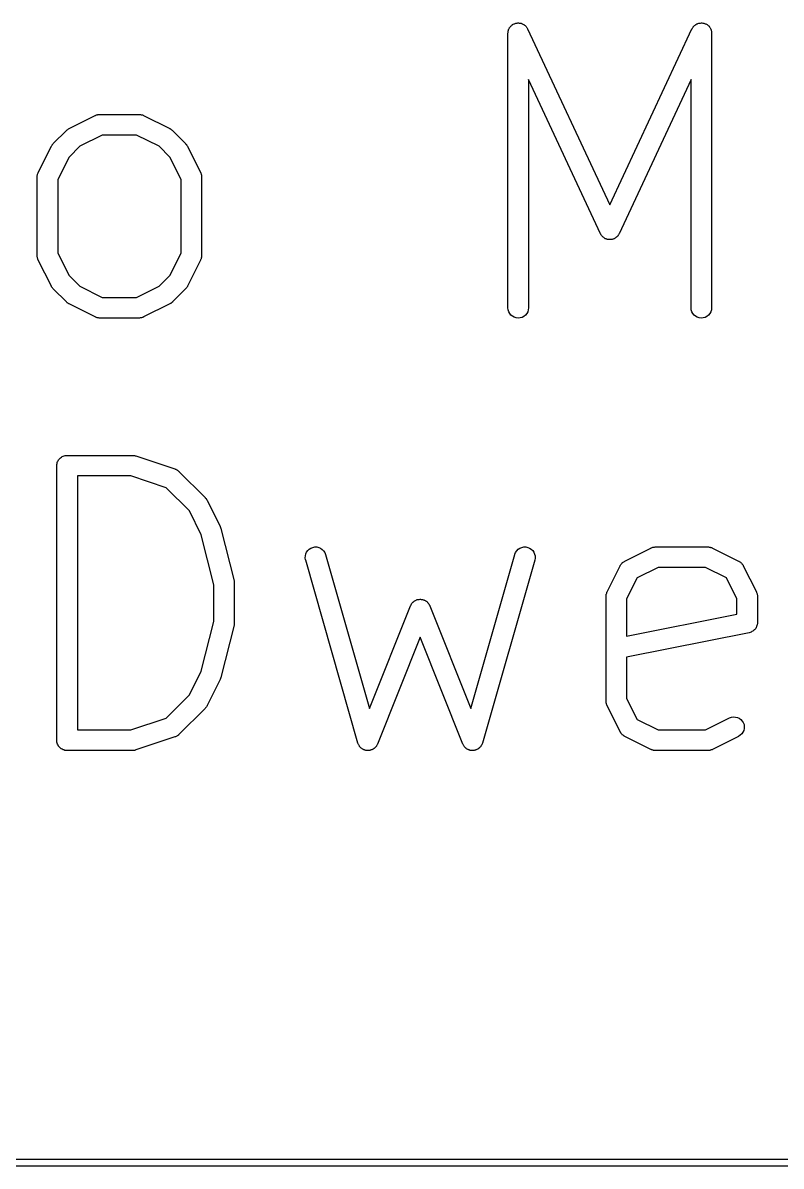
# Model space of a CAD drawing. Extents: x 74 to 207, y -150 to -40.
# Drawn here: x 96.58 to 102.1, y -150.04 to -141.72 of the extents above; entities that cross this region are included whole.
import ezdxf

# ---------------------------------------------------------------- set-up
doc = ezdxf.new("R2010")
doc.units = 0
doc.layers.add('BLACK', color=7, linetype='CONTINUOUS')

msp = doc.modelspace()

# ---------------------------------------------------------------- linework, layer by layer
at = {"layer": 'BLACK', "linetype": 'CONTINUOUS'}
for p, q in [((100.15, -141.727), (100.155, -141.724)), ((100.155, -141.724), (100.156, -141.724)), ((100.156, -141.724), (100.158, -141.723)), ((100.158, -141.723), (100.163, -141.721)), ((100.163, -141.721), (100.169, -141.719)), ((100.169, -141.719), (100.17, -141.719)), ((100.17, -141.719), (100.172, -141.719)), ((100.172, -141.719), (100.178, -141.718)), ((100.178, -141.718), (100.183, -141.717)), ((100.183, -141.717), (100.185, -141.717)), ((100.185, -141.717), (100.187, -141.717)), ((100.187, -141.717), (100.192, -141.718)), ((100.192, -141.718), (100.198, -141.718)), ((100.198, -141.718), (100.199, -141.719)), ((100.199, -141.719), (100.201, -141.719)), ((100.201, -141.719), (100.206, -141.72)), ((100.206, -141.72), (100.212, -141.722)), ((100.212, -141.722), (100.213, -141.723)), ((100.213, -141.723), (100.215, -141.723)), ((100.215, -141.723), (100.22, -141.726)), ((101.481, -141.728), (101.486, -141.725)), ((101.486, -141.725), (101.491, -141.723)), ((101.491, -141.723), (101.493, -141.722)), ((101.493, -141.722), (101.494, -141.722)), ((101.494, -141.722), (101.5, -141.72)), ((101.5, -141.72), (101.505, -141.719)), ((101.505, -141.719), (101.507, -141.718)), ((101.507, -141.718), (101.509, -141.718)), ((101.509, -141.718), (101.514, -141.718)), ((101.514, -141.718), (101.52, -141.717)), ((101.52, -141.717), (101.522, -141.717)), ((101.522, -141.717), (101.523, -141.717)), ((101.523, -141.717), (101.529, -141.718)), ((101.529, -141.718), (101.534, -141.719)), ((101.534, -141.719), (101.536, -141.719)), ((101.536, -141.719), (101.538, -141.72)), ((101.538, -141.72), (101.543, -141.721)), ((101.543, -141.721), (101.548, -141.723)), ((101.548, -141.723), (101.55, -141.724)), ((101.55, -141.724), (101.552, -141.725)), ((101.552, -141.725), (101.556, -141.727)), ((100.111, -141.791), (100.112, -141.786)), ((100.111, -141.792), (100.111, -141.791)), ((100.111, -143.792), (100.111, -141.792)), ((100.112, -141.778), (100.113, -141.777)), ((100.112, -141.78), (100.112, -141.778)), ((100.112, -141.786), (100.112, -141.78)), ((100.113, -141.777), (100.114, -141.771)), ((100.114, -141.771), (100.116, -141.766)), ((100.116, -141.766), (100.117, -141.764)), ((100.117, -141.763), (100.12, -141.758)), ((100.117, -141.764), (100.117, -141.763)), ((100.12, -141.758), (100.122, -141.753)), ((100.122, -141.753), (100.123, -141.751)), ((100.123, -141.751), (100.124, -141.75)), ((100.124, -141.75), (100.128, -141.746)), ((100.128, -141.746), (100.131, -141.741)), ((100.131, -141.741), (100.132, -141.74)), ((100.132, -141.74), (100.134, -141.739)), ((100.134, -141.739), (100.138, -141.735)), ((100.138, -141.735), (100.142, -141.731)), ((100.142, -141.731), (100.144, -141.731)), ((100.144, -141.731), (100.145, -141.73)), ((100.145, -141.73), (100.15, -141.727)), ((100.22, -141.726), (100.225, -141.728)), ((100.225, -141.728), (100.226, -141.729)), ((100.226, -141.729), (100.228, -141.73)), ((100.228, -141.73), (100.232, -141.734)), ((100.232, -141.734), (100.237, -141.737)), ((100.237, -141.737), (100.238, -141.738)), ((100.238, -141.738), (100.239, -141.739)), ((100.239, -141.739), (100.243, -141.744)), ((100.243, -141.744), (100.247, -141.748)), ((100.247, -141.748), (100.247, -141.749)), ((100.247, -141.749), (100.248, -141.751)), ((100.248, -141.751), (100.251, -141.756)), ((100.251, -141.756), (100.254, -141.761)), ((100.254, -141.761), (100.853, -143.043)), ((100.853, -143.043), (101.451, -141.761)), ((101.451, -141.761), (101.452, -141.76)), ((101.452, -141.76), (101.455, -141.755)), ((101.455, -141.755), (101.457, -141.75)), ((101.457, -141.75), (101.459, -141.749)), ((101.459, -141.747), (101.463, -141.743)), ((101.459, -141.749), (101.459, -141.747)), ((101.463, -141.743), (101.467, -141.739)), ((101.467, -141.739), (101.468, -141.738)), ((101.468, -141.738), (101.469, -141.736)), ((101.469, -141.736), (101.474, -141.733)), ((101.474, -141.733), (101.478, -141.73)), ((101.478, -141.73), (101.48, -141.729)), ((101.48, -141.729), (101.481, -141.728)), ((101.556, -141.727), (101.561, -141.73)), ((101.561, -141.73), (101.563, -141.731)), ((101.563, -141.731), (101.564, -141.732)), ((101.564, -141.732), (101.568, -141.736)), ((101.568, -141.736), (101.573, -141.739)), ((101.573, -141.739), (101.574, -141.741)), ((101.574, -141.741), (101.575, -141.742)), ((101.575, -141.742), (101.578, -141.746)), ((101.578, -141.746), (101.582, -141.751)), ((101.582, -141.751), (101.583, -141.752)), ((101.583, -141.752), (101.584, -141.754)), ((101.584, -141.754), (101.586, -141.759)), ((101.586, -141.759), (101.589, -141.764)), ((101.589, -141.764), (101.589, -141.765)), ((101.589, -141.765), (101.59, -141.767)), ((101.59, -141.767), (101.591, -141.772)), ((101.591, -141.772), (101.593, -141.778)), ((101.593, -141.778), (101.593, -141.779)), ((101.593, -141.779), (101.594, -141.781)), ((101.594, -141.781), (101.594, -141.787)), ((101.594, -141.787), (101.594, -141.792)), ((101.594, -141.792), (101.594, -143.792)), ((100.785, -143.253), (100.261, -142.13)), ((100.261, -142.13), (100.261, -143.792)), ((101.444, -142.13), (100.921, -143.253)), ((101.444, -143.792), (101.444, -142.13)), ((97.1049, -142.392), (97.1058, -142.391)), ((97.1058, -142.391), (97.1079, -142.391)), ((97.1079, -142.391), (97.1098, -142.39)), ((97.1098, -142.39), (97.1147, -142.388)), ((97.1147, -142.388), (97.1195, -142.386)), ((97.1195, -142.386), (97.1217, -142.386)), ((97.1217, -142.386), (97.1238, -142.385)), ((97.1238, -142.385), (97.1289, -142.385)), ((97.1289, -142.385), (97.134, -142.384)), ((97.134, -142.384), (97.1362, -142.384)), ((97.1362, -142.384), (97.1384, -142.384)), ((97.1384, -142.384), (97.4241, -142.384)), ((97.4241, -142.384), (97.4252, -142.384)), ((97.4252, -142.384), (97.4273, -142.384)), ((97.4273, -142.384), (97.4296, -142.384)), ((97.4296, -142.384), (97.4346, -142.385)), ((97.4346, -142.385), (97.4397, -142.386)), ((97.4397, -142.386), (97.4418, -142.386)), ((97.4418, -142.386), (97.444, -142.387)), ((97.444, -142.387), (97.4488, -142.388)), ((97.4488, -142.388), (97.4537, -142.39)), ((97.4537, -142.39), (97.4556, -142.391)), ((97.4556, -142.391), (97.4576, -142.392)), ((96.9144, -142.487), (97.1049, -142.392)), ((97.4576, -142.392), (97.6481, -142.487)), ((96.7996, -142.596), (96.8949, -142.501)), ((96.8949, -142.501), (96.8956, -142.5)), ((96.8956, -142.5), (96.8989, -142.498)), ((96.8989, -142.498), (96.902, -142.495)), ((96.902, -142.495), (96.9046, -142.493)), ((96.9046, -142.493), (96.9071, -142.491)), ((96.9071, -142.491), (96.9108, -142.489)), ((96.9108, -142.489), (96.9144, -142.487)), ((97.1561, -142.534), (96.9923, -142.616)), ((97.4064, -142.534), (97.1561, -142.534)), ((97.5702, -142.616), (97.4064, -142.534)), ((97.6481, -142.487), (97.6491, -142.488)), ((97.6491, -142.488), (97.6526, -142.49)), ((97.6526, -142.49), (97.6563, -142.492)), ((97.6563, -142.492), (97.6587, -142.494)), ((97.6587, -142.494), (97.6613, -142.496)), ((97.6613, -142.496), (97.6644, -142.498)), ((97.6644, -142.498), (97.6676, -142.501)), ((97.6676, -142.501), (97.7629, -142.596)), ((96.6904, -142.806), (96.7856, -142.616)), ((96.7856, -142.616), (96.7861, -142.615)), ((96.7861, -142.615), (96.7884, -142.611)), ((96.7884, -142.611), (96.7904, -142.608)), ((96.7904, -142.608), (96.7923, -142.605)), ((96.7923, -142.605), (96.794, -142.603)), ((96.794, -142.603), (96.797, -142.6)), ((96.797, -142.6), (96.7996, -142.596)), ((96.9923, -142.616), (96.9143, -142.694)), ((97.6482, -142.694), (97.5702, -142.616)), ((97.7629, -142.596), (97.7636, -142.597)), ((97.7636, -142.597), (97.7662, -142.6)), ((97.7662, -142.6), (97.7691, -142.603)), ((97.7691, -142.603), (97.7708, -142.606)), ((97.7708, -142.606), (97.7727, -142.609)), ((97.7727, -142.609), (97.7747, -142.612)), ((97.7747, -142.612), (97.7769, -142.616)), ((97.7769, -142.616), (97.8721, -142.806)), ((96.9143, -142.694), (96.8324, -142.858)), ((97.7301, -142.858), (97.6482, -142.694)), ((96.6885, -142.81), (96.6896, -142.808)), ((96.6896, -142.808), (96.6904, -142.806)), ((97.8721, -142.806), (97.8726, -142.807)), ((97.8726, -142.807), (97.8734, -142.809)), ((96.6824, -142.839), (96.6827, -142.837)), ((96.6824, -142.84), (96.6824, -142.839)), ((96.6824, -143.411), (96.6824, -142.84)), ((96.6826, -142.834), (96.6835, -142.829)), ((96.6827, -142.837), (96.6826, -142.834)), ((96.6835, -142.829), (96.6841, -142.824)), ((96.6841, -142.824), (96.6847, -142.822)), ((96.6847, -142.822), (96.6851, -142.82)), ((96.6851, -142.82), (96.687, -142.815)), ((96.687, -142.815), (96.6885, -142.81)), ((96.8324, -142.858), (96.8324, -143.394)), ((97.7301, -143.394), (97.7301, -142.858)), ((97.8734, -142.809), (97.8744, -142.811)), ((97.8744, -142.811), (97.8759, -142.816)), ((97.8759, -142.816), (97.8776, -142.821)), ((97.8776, -142.821), (97.878, -142.823)), ((97.878, -142.823), (97.8786, -142.825)), ((97.8786, -142.825), (97.8791, -142.83)), ((97.8791, -142.83), (97.8799, -142.835)), ((97.8799, -142.835), (97.8798, -142.838)), ((97.8798, -142.838), (97.8801, -142.84)), ((97.8801, -142.84), (97.8801, -143.411)), ((100.787, -143.256), (100.785, -143.253)), ((100.788, -143.259), (100.787, -143.256)), ((100.79, -143.262), (100.788, -143.259)), ((100.792, -143.265), (100.79, -143.262)), ((100.795, -143.268), (100.792, -143.265)), ((100.797, -143.271), (100.795, -143.268)), ((100.8, -143.274), (100.797, -143.271)), ((100.802, -143.276), (100.8, -143.274)), ((100.805, -143.278), (100.802, -143.276)), ((100.808, -143.281), (100.805, -143.278)), ((100.811, -143.283), (100.808, -143.281)), ((100.814, -143.285), (100.811, -143.283)), ((100.817, -143.287), (100.814, -143.285)), ((100.82, -143.289), (100.817, -143.287)), ((100.824, -143.29), (100.82, -143.289)), ((100.827, -143.291), (100.824, -143.29)), ((100.831, -143.292), (100.827, -143.291)), ((100.834, -143.294), (100.831, -143.292)), ((100.838, -143.294), (100.834, -143.294)), ((100.841, -143.295), (100.838, -143.294)), ((100.845, -143.295), (100.841, -143.295)), ((100.849, -143.296), (100.845, -143.295)), ((100.852, -143.296), (100.849, -143.296)), ((100.856, -143.296), (100.852, -143.296)), ((100.859, -143.295), (100.856, -143.296)), ((100.863, -143.295), (100.859, -143.295)), ((100.867, -143.294), (100.863, -143.295)), ((100.87, -143.294), (100.867, -143.294)), ((100.874, -143.293), (100.87, -143.294)), ((100.878, -143.292), (100.874, -143.293)), ((100.881, -143.29), (100.878, -143.292)), ((100.884, -143.289), (100.881, -143.29)), ((100.887, -143.287), (100.884, -143.289)), ((100.891, -143.285), (100.887, -143.287)), ((100.894, -143.283), (100.891, -143.285)), ((100.897, -143.282), (100.894, -143.283)), ((100.899, -143.279), (100.897, -143.282)), ((100.903, -143.277), (100.899, -143.279)), ((100.905, -143.274), (100.903, -143.277)), ((100.908, -143.272), (100.905, -143.274)), ((100.91, -143.269), (100.908, -143.272)), ((100.913, -143.266), (100.91, -143.269)), ((100.914, -143.263), (100.913, -143.266)), ((100.916, -143.26), (100.914, -143.263)), ((100.918, -143.257), (100.916, -143.26)), ((100.92, -143.253), (100.918, -143.257)), ((100.921, -143.253), (100.92, -143.253)), ((96.6827, -143.414), (96.6824, -143.411)), ((96.6826, -143.416), (96.6827, -143.414)), ((96.6834, -143.421), (96.6826, -143.416)), ((96.6839, -143.426), (96.6834, -143.421)), ((96.6845, -143.428), (96.6839, -143.426)), ((96.6849, -143.43), (96.6845, -143.428)), ((96.6866, -143.435), (96.6849, -143.43)), ((96.6881, -143.44), (96.6866, -143.435)), ((96.6891, -143.442), (96.6881, -143.44)), ((96.6899, -143.444), (96.6891, -143.442)), ((96.6904, -143.445), (96.6899, -143.444)), ((96.7856, -143.635), (96.6904, -143.445)), ((96.8324, -143.394), (96.9143, -143.557)), ((97.6482, -143.557), (97.7301, -143.394)), ((97.8721, -143.445), (97.7769, -143.635)), ((97.8729, -143.443), (97.8721, -143.445)), ((97.874, -143.441), (97.8729, -143.443)), ((97.8755, -143.436), (97.874, -143.441)), ((97.8774, -143.431), (97.8755, -143.436)), ((97.8778, -143.429), (97.8774, -143.431)), ((97.8784, -143.427), (97.8778, -143.429)), ((97.879, -143.422), (97.8784, -143.427)), ((97.8799, -143.417), (97.879, -143.422)), ((97.8801, -143.412), (97.8798, -143.415)), ((97.8798, -143.415), (97.8799, -143.417)), ((97.8801, -143.411), (97.8801, -143.412)), ((96.9143, -143.557), (96.9923, -143.635)), ((97.5702, -143.635), (97.6482, -143.557)), ((96.7878, -143.639), (96.7856, -143.635)), ((96.7898, -143.643), (96.7878, -143.639)), ((96.9923, -143.635), (97.1561, -143.717)), ((97.4064, -143.717), (97.5702, -143.635)), ((97.7741, -143.64), (97.7721, -143.644)), ((97.7764, -143.636), (97.7741, -143.64)), ((97.7769, -143.635), (97.7764, -143.636)), ((96.7917, -143.645), (96.7898, -143.643)), ((96.7934, -143.648), (96.7917, -143.645)), ((96.7963, -143.651), (96.7934, -143.648)), ((96.7989, -143.654), (96.7963, -143.651)), ((96.7996, -143.655), (96.7989, -143.654)), ((96.8949, -143.75), (96.7996, -143.655)), ((97.1561, -143.717), (97.4064, -143.717)), ((97.7629, -143.655), (97.6676, -143.75)), ((97.7655, -143.652), (97.7629, -143.655)), ((97.7685, -143.649), (97.7655, -143.652)), ((97.7702, -143.646), (97.7685, -143.649)), ((97.7721, -143.644), (97.7702, -143.646)), ((96.8981, -143.753), (96.8949, -143.75)), ((96.9012, -143.756), (96.8981, -143.753)), ((96.9038, -143.757), (96.9012, -143.756)), ((96.9062, -143.759), (96.9038, -143.757)), ((96.9099, -143.761), (96.9062, -143.759)), ((96.9134, -143.764), (96.9099, -143.761)), ((96.9144, -143.764), (96.9134, -143.764)), ((97.1049, -143.859), (96.9144, -143.764)), ((97.6481, -143.764), (97.4576, -143.859)), ((97.6517, -143.762), (97.6481, -143.764)), ((97.6554, -143.76), (97.6517, -143.762)), ((97.6579, -143.758), (97.6554, -143.76)), ((97.6605, -143.756), (97.6579, -143.758)), ((97.6636, -143.753), (97.6605, -143.756)), ((97.6669, -143.751), (97.6636, -143.753)), ((97.6676, -143.75), (97.6669, -143.751)), ((100.112, -143.807), (100.111, -143.792)), ((100.117, -143.821), (100.112, -143.807)), ((100.261, -143.793), (100.259, -143.808)), ((100.261, -143.792), (100.261, -143.793)), ((101.446, -143.807), (101.444, -143.792)), ((101.45, -143.821), (101.446, -143.807)), ((101.594, -143.793), (101.593, -143.808)), ((101.594, -143.792), (101.594, -143.793)), ((97.1069, -143.86), (97.1049, -143.859)), ((97.1088, -143.861), (97.1069, -143.86)), ((97.1137, -143.863), (97.1088, -143.861)), ((97.1185, -143.865), (97.1137, -143.863)), ((97.1207, -143.865), (97.1185, -143.865)), ((97.1228, -143.866), (97.1207, -143.865)), ((97.1279, -143.866), (97.1228, -143.866)), ((97.1329, -143.867), (97.1279, -143.866)), ((97.1351, -143.867), (97.1329, -143.867)), ((97.1373, -143.867), (97.1351, -143.867)), ((97.1384, -143.867), (97.1373, -143.867)), ((97.4241, -143.867), (97.1384, -143.867)), ((97.4263, -143.867), (97.4241, -143.867)), ((97.4285, -143.867), (97.4263, -143.867)), ((97.4336, -143.866), (97.4285, -143.867)), ((97.4387, -143.866), (97.4336, -143.866)), ((97.4408, -143.865), (97.4387, -143.866)), ((97.443, -143.865), (97.4408, -143.865)), ((97.4478, -143.863), (97.443, -143.865)), ((97.4527, -143.862), (97.4478, -143.863)), ((97.4546, -143.861), (97.4527, -143.862)), ((97.4567, -143.86), (97.4546, -143.861)), ((97.4576, -143.859), (97.4567, -143.86)), ((100.124, -143.834), (100.117, -143.821)), ((100.133, -143.845), (100.124, -143.834)), ((100.144, -143.854), (100.133, -143.845)), ((100.157, -143.861), (100.144, -143.854)), ((100.171, -143.866), (100.157, -143.861)), ((100.185, -143.867), (100.171, -143.866)), ((100.2, -143.866), (100.185, -143.867)), ((100.214, -143.862), (100.2, -143.866)), ((100.227, -143.855), (100.214, -143.862)), ((100.238, -143.846), (100.227, -143.855)), ((100.248, -143.835), (100.238, -143.846)), ((100.255, -143.822), (100.248, -143.835)), ((100.259, -143.808), (100.255, -143.822)), ((101.457, -143.834), (101.45, -143.821)), ((101.466, -143.845), (101.457, -143.834)), ((101.477, -143.854), (101.466, -143.845)), ((101.49, -143.861), (101.477, -143.854)), ((101.504, -143.866), (101.49, -143.861)), ((101.519, -143.867), (101.504, -143.866)), ((101.533, -143.866), (101.519, -143.867)), ((101.547, -143.862), (101.533, -143.866)), ((101.56, -143.855), (101.547, -143.862)), ((101.572, -143.846), (101.56, -143.855)), ((101.581, -143.835), (101.572, -143.846)), ((101.588, -143.822), (101.581, -143.835)), ((101.593, -143.808), (101.588, -143.822)), ((96.843, -144.894), (96.8474, -144.889)), ((96.8474, -144.889), (96.8477, -144.889)), ((96.8477, -144.889), (96.8478, -144.889)), ((96.8478, -144.889), (96.8533, -144.884)), ((96.8533, -144.884), (96.8588, -144.88)), ((96.8588, -144.88), (96.859, -144.88)), ((96.859, -144.88), (96.8592, -144.88)), ((96.8592, -144.88), (96.8655, -144.876)), ((96.8655, -144.876), (96.8717, -144.873)), ((96.8717, -144.873), (96.872, -144.873)), ((96.872, -144.873), (96.8722, -144.873)), ((96.8722, -144.873), (96.879, -144.871)), ((96.879, -144.871), (96.8857, -144.869)), ((96.8857, -144.869), (96.886, -144.869)), ((96.886, -144.869), (96.8862, -144.869)), ((96.8862, -144.869), (96.8933, -144.868)), ((96.8933, -144.868), (96.9003, -144.867)), ((96.9003, -144.867), (97.3765, -144.867)), ((97.3765, -144.867), (97.3775, -144.867)), ((97.3775, -144.867), (97.3817, -144.868)), ((97.3817, -144.868), (97.3859, -144.868)), ((97.3859, -144.868), (97.389, -144.869)), ((97.389, -144.869), (97.3921, -144.869)), ((97.3921, -144.869), (97.3961, -144.87)), ((97.3961, -144.87), (97.4002, -144.871)), ((97.4002, -144.871), (97.6859, -144.966)), ((96.8253, -144.941), (96.8261, -144.934)), ((96.8253, -144.942), (96.8253, -144.941)), ((96.8253, -146.942), (96.8253, -144.942)), ((96.8253, -144.942), (96.8253, -144.942)), ((96.8253, -144.942), (96.8253, -144.942)), ((96.8253, -144.942), (96.8253, -144.942)), ((96.8261, -144.934), (96.8268, -144.927)), ((96.8268, -144.927), (96.8269, -144.927)), ((96.8269, -144.927), (96.8291, -144.92)), ((96.8269, -144.927), (96.8269, -144.927)), ((96.8291, -144.92), (96.8312, -144.913)), ((96.8312, -144.913), (96.8313, -144.913)), ((96.8313, -144.913), (96.8314, -144.913)), ((96.8314, -144.913), (96.8348, -144.907)), ((96.8348, -144.907), (96.8381, -144.9)), ((96.8381, -144.9), (96.8383, -144.9)), ((96.8383, -144.9), (96.8384, -144.9)), ((96.8384, -144.9), (96.843, -144.894)), ((97.6859, -144.966), (97.6869, -144.967)), ((97.6869, -144.967), (97.6889, -144.968)), ((97.6889, -144.968), (97.691, -144.968)), ((97.691, -144.968), (97.6955, -144.971)), ((97.6955, -144.971), (97.7002, -144.973)), ((97.7002, -144.973), (97.702, -144.974)), ((96.9753, -145.017), (96.9753, -146.867)), ((97.3643, -145.017), (96.9753, -145.017)), ((97.6217, -145.103), (97.3643, -145.017)), ((97.702, -144.974), (97.7039, -144.975)), ((97.7039, -144.975), (97.7079, -144.978)), ((97.7079, -144.978), (97.712, -144.981)), ((97.712, -144.981), (97.7135, -144.983)), ((97.7135, -144.983), (97.7152, -144.984)), ((97.7152, -144.984), (97.9057, -145.175)), ((97.791, -145.272), (97.6217, -145.103)), ((97.9057, -145.175), (97.9064, -145.176)), ((97.9064, -145.176), (97.9091, -145.179)), ((97.9091, -145.179), (97.912, -145.182)), ((97.912, -145.182), (97.9136, -145.185)), ((97.9136, -145.185), (97.9156, -145.187)), ((97.9156, -145.187), (97.9175, -145.191)), ((97.9175, -145.191), (97.9198, -145.194)), ((97.9198, -145.194), (98.015, -145.385)), ((97.8772, -145.445), (97.791, -145.272)), ((98.015, -145.385), (98.0155, -145.386)), ((98.0155, -145.386), (98.0156, -145.386)), ((98.0156, -145.386), (98.0158, -145.386)), ((98.0158, -145.386), (98.0181, -145.393)), ((97.9682, -145.809), (97.8772, -145.445)), ((98.0181, -145.393), (98.0205, -145.4)), ((98.0205, -145.4), (98.0206, -145.4)), ((98.0206, -145.4), (98.0207, -145.4)), ((98.0207, -145.4), (98.1159, -145.781)), ((98.6531, -145.56), (98.6637, -145.55)), ((98.6637, -145.55), (98.6761, -145.542)), ((98.6761, -145.542), (98.6897, -145.537)), ((98.6897, -145.537), (98.7041, -145.534)), ((98.7041, -145.534), (98.7188, -145.534)), ((98.7188, -145.534), (98.7331, -145.538)), ((98.7331, -145.538), (98.7465, -145.543)), ((98.7465, -145.543), (98.7585, -145.552)), ((98.7585, -145.552), (98.7686, -145.562)), ((100.175, -145.562), (100.186, -145.551)), ((100.186, -145.551), (100.198, -145.543)), ((100.198, -145.543), (100.211, -145.537)), ((100.211, -145.537), (100.226, -145.534)), ((100.226, -145.534), (100.24, -145.534)), ((100.24, -145.534), (100.255, -145.537)), ((100.255, -145.537), (100.268, -145.542)), ((100.268, -145.542), (100.281, -145.55)), ((100.281, -145.55), (100.291, -145.561)), ((100.962, -145.637), (101.152, -145.542)), ((101.152, -145.542), (101.153, -145.541)), ((101.153, -145.541), (101.155, -145.541)), ((101.155, -145.541), (101.157, -145.54)), ((101.157, -145.54), (101.162, -145.538)), ((101.162, -145.538), (101.167, -145.536)), ((101.167, -145.536), (101.169, -145.536)), ((101.169, -145.536), (101.171, -145.535)), ((101.171, -145.535), (101.177, -145.535)), ((101.177, -145.535), (101.182, -145.534)), ((101.182, -145.534), (101.184, -145.534)), ((101.184, -145.534), (101.186, -145.534)), ((101.186, -145.534), (101.567, -145.534)), ((101.567, -145.534), (101.568, -145.534)), ((101.568, -145.534), (101.57, -145.534)), ((101.57, -145.534), (101.572, -145.534)), ((101.572, -145.534), (101.577, -145.535)), ((101.577, -145.535), (101.583, -145.536)), ((101.583, -145.536), (101.585, -145.536)), ((101.585, -145.536), (101.587, -145.537)), ((101.587, -145.537), (101.592, -145.538)), ((101.592, -145.538), (101.597, -145.54)), ((101.597, -145.54), (101.598, -145.541)), ((101.598, -145.541), (101.601, -145.542)), ((101.601, -145.542), (101.791, -145.637)), ((98.635, -145.614), (98.6354, -145.599)), ((98.6374, -145.629), (98.635, -145.614)), ((98.6354, -145.599), (98.6387, -145.585)), ((98.6377, -145.63), (98.6374, -145.629)), ((99.0187, -146.963), (98.6377, -145.63)), ((98.6387, -145.585), (98.6446, -145.572)), ((98.6446, -145.572), (98.6531, -145.56)), ((98.7686, -145.562), (98.7766, -145.575)), ((98.7766, -145.575), (98.7819, -145.588)), ((98.7819, -145.588), (99.1026, -146.711)), ((99.8408, -146.711), (100.162, -145.588)), ((100.306, -145.63), (99.9248, -146.963)), ((100.162, -145.587), (100.167, -145.574)), ((100.162, -145.588), (100.162, -145.587)), ((100.167, -145.574), (100.175, -145.562)), ((100.291, -145.561), (100.299, -145.573)), ((100.299, -145.573), (100.305, -145.586)), ((100.305, -145.586), (100.308, -145.6)), ((100.308, -145.615), (100.306, -145.63)), ((100.308, -145.6), (100.308, -145.615)), ((100.954, -145.642), (100.959, -145.639)), ((100.959, -145.639), (100.961, -145.638)), ((100.961, -145.638), (100.962, -145.637)), ((101.791, -145.637), (101.792, -145.638)), ((101.792, -145.638), (101.793, -145.638)), ((101.793, -145.638), (101.795, -145.639)), ((101.795, -145.639), (101.799, -145.642)), ((100.833, -145.861), (100.928, -145.671)), ((100.928, -145.671), (100.929, -145.67)), ((100.929, -145.67), (100.93, -145.668)), ((100.93, -145.667), (100.934, -145.662)), ((100.93, -145.668), (100.93, -145.667)), ((100.934, -145.662), (100.937, -145.657)), ((100.937, -145.657), (100.938, -145.656)), ((100.938, -145.656), (100.939, -145.655)), ((100.939, -145.655), (100.943, -145.651)), ((100.943, -145.651), (100.947, -145.647)), ((100.947, -145.647), (100.948, -145.646)), ((100.948, -145.646), (100.95, -145.645)), ((100.95, -145.645), (100.954, -145.642)), ((101.204, -145.684), (101.051, -145.76)), ((101.549, -145.684), (101.204, -145.684)), ((101.702, -145.76), (101.549, -145.684)), ((101.799, -145.642), (101.804, -145.646)), ((101.804, -145.646), (101.805, -145.647)), ((101.805, -145.647), (101.807, -145.648)), ((101.807, -145.648), (101.811, -145.652)), ((101.811, -145.652), (101.815, -145.656)), ((101.815, -145.656), (101.816, -145.657)), ((101.816, -145.657), (101.817, -145.658)), ((101.817, -145.658), (101.82, -145.663)), ((101.82, -145.663), (101.823, -145.668)), ((101.823, -145.668), (101.824, -145.669)), ((101.824, -145.669), (101.825, -145.671)), ((101.825, -145.671), (101.92, -145.861)), ((98.1159, -145.781), (98.1162, -145.782)), ((98.1162, -145.782), (98.1163, -145.784)), ((98.1163, -145.784), (98.1167, -145.785)), ((98.1167, -145.785), (98.1173, -145.791)), ((98.1173, -145.791), (98.1181, -145.797)), ((98.1181, -145.797), (98.118, -145.798)), ((98.118, -145.798), (98.1182, -145.799)), ((98.1182, -145.799), (98.1182, -146.085)), ((101.051, -145.76), (100.975, -145.912)), ((101.778, -145.912), (101.702, -145.76)), ((97.9682, -146.076), (97.9682, -145.809)), ((100.825, -145.889), (100.826, -145.884)), ((100.826, -145.891), (100.825, -145.889)), ((100.826, -145.884), (100.827, -145.879)), ((100.827, -145.879), (100.828, -145.877)), ((100.828, -145.875), (100.83, -145.87)), ((100.828, -145.877), (100.828, -145.875)), ((100.83, -145.87), (100.831, -145.865)), ((100.831, -145.865), (100.832, -145.863)), ((100.832, -145.863), (100.833, -145.861)), ((101.92, -145.861), (101.92, -145.862)), ((101.92, -145.862), (101.921, -145.864)), ((101.921, -145.864), (101.922, -145.866)), ((101.922, -145.866), (101.923, -145.871)), ((101.923, -145.871), (101.925, -145.876)), ((101.925, -145.876), (101.926, -145.878)), ((101.926, -145.878), (101.926, -145.88)), ((101.926, -145.88), (101.927, -145.885)), ((101.927, -145.885), (101.928, -145.89)), ((99.1026, -146.711), (99.4021, -145.962)), ((99.4021, -145.962), (99.4025, -145.961)), ((99.4025, -145.961), (99.4029, -145.96)), ((99.4029, -145.96), (99.4031, -145.96)), ((99.4031, -145.96), (99.4063, -145.954)), ((99.4063, -145.954), (99.4094, -145.948)), ((99.4094, -145.948), (99.4099, -145.948)), ((99.4099, -145.948), (99.4103, -145.947)), ((99.4103, -145.947), (99.4145, -145.942)), ((99.4145, -145.942), (99.4187, -145.937)), ((99.4187, -145.937), (99.4193, -145.936)), ((99.4193, -145.936), (99.4198, -145.936)), ((99.4198, -145.936), (99.4249, -145.932)), ((99.4249, -145.932), (99.43, -145.928)), ((99.43, -145.928), (99.4307, -145.927)), ((99.4307, -145.927), (99.4313, -145.927)), ((99.4313, -145.927), (99.4371, -145.924)), ((99.4371, -145.924), (99.4429, -145.921)), ((99.4429, -145.921), (99.4437, -145.92)), ((99.4437, -145.92), (99.4444, -145.92)), ((99.4444, -145.92), (99.4507, -145.918)), ((99.4507, -145.918), (99.4569, -145.916)), ((99.4569, -145.916), (99.4577, -145.916)), ((99.4577, -145.916), (99.4584, -145.916)), ((99.4584, -145.916), (99.465, -145.916)), ((99.465, -145.916), (99.4715, -145.915)), ((99.4715, -145.915), (99.4723, -145.915)), ((99.4723, -145.915), (99.473, -145.915)), ((99.473, -145.915), (99.4795, -145.916)), ((99.4795, -145.916), (99.486, -145.916)), ((99.486, -145.916), (99.4868, -145.916)), ((99.4868, -145.916), (99.4876, -145.917)), ((99.4876, -145.917), (99.4938, -145.919)), ((99.4938, -145.919), (99.5001, -145.92)), ((99.5001, -145.92), (99.5008, -145.921)), ((99.5008, -145.921), (99.5015, -145.921)), ((99.5015, -145.921), (99.5073, -145.924)), ((99.5073, -145.924), (99.513, -145.927)), ((99.513, -145.927), (99.5136, -145.928)), ((99.5136, -145.928), (99.5143, -145.928)), ((99.5143, -145.928), (99.5193, -145.932)), ((99.5193, -145.932), (99.5244, -145.936)), ((99.5244, -145.936), (99.5249, -145.937)), ((99.5249, -145.937), (99.5255, -145.938)), ((99.5255, -145.938), (99.5296, -145.943)), ((99.5296, -145.943), (99.5338, -145.948)), ((99.5338, -145.948), (99.5341, -145.948)), ((99.5341, -145.948), (99.5346, -145.949)), ((99.5346, -145.949), (99.5376, -145.955)), ((99.5376, -145.955), (99.5408, -145.961)), ((99.5408, -145.961), (99.541, -145.961)), ((99.541, -145.961), (99.5414, -145.962)), ((99.5414, -145.962), (99.8408, -146.711)), ((100.825, -145.894), (100.826, -145.891)), ((100.825, -145.895), (100.825, -145.894)), ((100.825, -146.657), (100.825, -145.895)), ((100.975, -145.912), (100.975, -146.184)), ((101.778, -146.024), (101.778, -145.912)), ((101.928, -145.89), (101.927, -145.892)), ((101.927, -145.892), (101.928, -145.895)), ((101.928, -145.895), (101.928, -146.085)), ((100.975, -146.184), (101.778, -146.024)), ((97.8772, -146.44), (97.9682, -146.076)), ((98.1159, -146.103), (98.0207, -146.484)), ((98.1161, -146.102), (98.1159, -146.103)), ((98.1165, -146.101), (98.1161, -146.102)), ((98.1172, -146.095), (98.1165, -146.101)), ((98.1181, -146.089), (98.1172, -146.095)), ((98.1181, -146.086), (98.118, -146.087)), ((98.118, -146.087), (98.1181, -146.089)), ((98.1182, -146.085), (98.1181, -146.086)), ((101.906, -146.138), (101.905, -146.138)), ((101.905, -146.138), (101.905, -146.139)), ((101.91, -146.133), (101.906, -146.138)), ((101.915, -146.127), (101.91, -146.133)), ((101.918, -146.121), (101.915, -146.127)), ((101.915, -146.127), (101.915, -146.127)), ((101.915, -146.127), (101.915, -146.127)), ((101.922, -146.115), (101.918, -146.121)), ((101.924, -146.107), (101.922, -146.114)), ((101.922, -146.114), (101.922, -146.114)), ((101.922, -146.114), (101.922, -146.115)), ((101.926, -146.101), (101.924, -146.107)), ((101.927, -146.093), (101.926, -146.1)), ((101.926, -146.1), (101.926, -146.1)), ((101.926, -146.1), (101.926, -146.101)), ((101.928, -146.086), (101.927, -146.093)), ((101.928, -146.085), (101.928, -146.085)), ((101.928, -146.085), (101.928, -146.085)), ((101.928, -146.085), (101.928, -146.086)), ((101.928, -146.086), (101.928, -146.086)), ((99.4717, -146.192), (99.1604, -146.97)), ((99.783, -146.97), (99.4717, -146.192)), ((101.867, -146.159), (100.975, -146.337)), ((101.874, -146.157), (101.867, -146.159)), ((101.881, -146.155), (101.874, -146.157)), ((101.888, -146.151), (101.881, -146.154)), ((101.881, -146.154), (101.881, -146.155)), ((101.881, -146.155), (101.881, -146.155)), ((101.894, -146.148), (101.888, -146.151)), ((101.9, -146.143), (101.894, -146.148)), ((101.894, -146.148), (101.894, -146.148)), ((101.894, -146.148), (101.894, -146.148)), ((101.905, -146.139), (101.9, -146.143)), ((100.975, -146.337), (100.975, -146.639)), ((97.791, -146.612), (97.8772, -146.44)), ((98.015, -146.5), (97.9198, -146.69)), ((98.0151, -146.499), (98.015, -146.5)), ((98.0153, -146.499), (98.0151, -146.499)), ((98.0177, -146.492), (98.0153, -146.499)), ((98.0202, -146.486), (98.0177, -146.492)), ((98.0203, -146.486), (98.0202, -146.486)), ((98.0204, -146.485), (98.0203, -146.486)), ((98.0207, -146.484), (98.0204, -146.485)), ((97.6217, -146.781), (97.791, -146.612)), ((97.9057, -146.71), (97.7152, -146.9)), ((97.9084, -146.706), (97.9057, -146.71)), ((97.9113, -146.703), (97.9084, -146.706)), ((97.913, -146.701), (97.9113, -146.703)), ((97.915, -146.698), (97.913, -146.701)), ((97.917, -146.695), (97.915, -146.698)), ((97.9193, -146.691), (97.917, -146.695)), ((97.9198, -146.69), (97.9193, -146.691)), ((100.826, -146.659), (100.825, -146.657)), ((100.825, -146.661), (100.826, -146.659)), ((100.826, -146.666), (100.825, -146.661)), ((100.827, -146.671), (100.826, -146.666)), ((100.827, -146.673), (100.827, -146.671)), ((100.828, -146.675), (100.827, -146.673)), ((100.829, -146.68), (100.828, -146.675)), ((100.831, -146.685), (100.829, -146.68)), ((100.832, -146.687), (100.831, -146.685)), ((100.833, -146.689), (100.832, -146.687)), ((100.833, -146.69), (100.833, -146.689)), ((100.928, -146.881), (100.833, -146.69)), ((100.975, -146.639), (101.051, -146.791)), ((97.3643, -146.867), (97.6217, -146.781)), ((101.051, -146.791), (101.204, -146.867)), ((101.549, -146.867), (101.724, -146.78)), ((101.724, -146.78), (101.725, -146.779)), ((101.725, -146.779), (101.739, -146.774)), ((101.739, -146.774), (101.753, -146.772)), ((101.753, -146.772), (101.768, -146.773)), ((101.768, -146.773), (101.782, -146.776)), ((101.782, -146.776), (101.795, -146.782)), ((101.795, -146.782), (101.807, -146.791)), ((101.807, -146.791), (101.817, -146.802)), ((101.817, -146.802), (101.825, -146.814)), ((96.9753, -146.867), (97.3643, -146.867)), ((100.929, -146.882), (100.928, -146.881)), ((100.93, -146.883), (100.929, -146.882)), ((100.933, -146.888), (100.93, -146.883)), ((100.936, -146.893), (100.933, -146.888)), ((101.204, -146.867), (101.549, -146.867)), ((101.822, -146.884), (101.814, -146.896)), ((101.829, -146.871), (101.822, -146.884)), ((101.825, -146.814), (101.83, -146.828)), ((101.832, -146.857), (101.829, -146.871)), ((101.83, -146.828), (101.832, -146.842)), ((101.832, -146.842), (101.832, -146.857)), ((96.826, -146.949), (96.8253, -146.942)), ((96.8266, -146.956), (96.826, -146.949)), ((96.8267, -146.957), (96.8266, -146.956)), ((96.8288, -146.964), (96.8267, -146.957)), ((96.8267, -146.957), (96.8267, -146.957)), ((96.8308, -146.97), (96.8288, -146.964)), ((96.8309, -146.971), (96.8308, -146.97)), ((96.831, -146.971), (96.8309, -146.971)), ((96.8343, -146.977), (96.831, -146.971)), ((97.6859, -146.918), (97.4002, -147.013)), ((97.6879, -146.917), (97.6859, -146.918)), ((97.6901, -146.917), (97.6879, -146.917)), ((97.6946, -146.914), (97.6901, -146.917)), ((97.6993, -146.912), (97.6946, -146.914)), ((97.7011, -146.911), (97.6993, -146.912)), ((97.703, -146.91), (97.7011, -146.911)), ((97.7071, -146.907), (97.703, -146.91)), ((97.7112, -146.904), (97.7071, -146.907)), ((97.7128, -146.902), (97.7112, -146.904)), ((97.7145, -146.901), (97.7128, -146.902)), ((97.7152, -146.9), (97.7145, -146.901)), ((99.0204, -146.967), (99.0187, -146.963)), ((99.0217, -146.972), (99.0204, -146.967)), ((99.16, -146.971), (99.1578, -146.975)), ((99.1604, -146.97), (99.16, -146.971)), ((99.7852, -146.974), (99.783, -146.97)), ((99.9227, -146.968), (99.9213, -146.973)), ((99.9245, -146.964), (99.9227, -146.968)), ((99.9248, -146.963), (99.9245, -146.964)), ((100.937, -146.894), (100.936, -146.893)), ((100.938, -146.895), (100.937, -146.894)), ((100.942, -146.899), (100.938, -146.895)), ((100.946, -146.904), (100.942, -146.899)), ((100.948, -146.905), (100.946, -146.904)), ((100.949, -146.906), (100.948, -146.905)), ((100.954, -146.909), (100.949, -146.906)), ((100.958, -146.912), (100.954, -146.909)), ((100.96, -146.913), (100.958, -146.912)), ((100.961, -146.914), (100.96, -146.913)), ((100.962, -146.914), (100.961, -146.914)), ((101.152, -147.009), (100.962, -146.914)), ((101.791, -146.914), (101.601, -147.009)), ((101.803, -146.906), (101.791, -146.914)), ((101.814, -146.896), (101.803, -146.906)), ((96.8375, -146.983), (96.8343, -146.977)), ((96.8377, -146.984), (96.8375, -146.983)), ((96.8378, -146.984), (96.8377, -146.984)), ((96.8423, -146.989), (96.8378, -146.984)), ((96.8467, -146.995), (96.8423, -146.989)), ((96.8469, -146.995), (96.8467, -146.995)), ((96.8471, -146.995), (96.8469, -146.995)), ((96.8525, -147), (96.8471, -146.995)), ((96.8579, -147.004), (96.8525, -147)), ((96.8582, -147.004), (96.8579, -147.004)), ((96.8584, -147.004), (96.8582, -147.004)), ((96.8645, -147.008), (96.8584, -147.004)), ((96.8708, -147.011), (96.8645, -147.008)), ((96.871, -147.011), (96.8708, -147.011)), ((96.8712, -147.011), (96.871, -147.011)), ((96.878, -147.013), (96.8712, -147.011)), ((96.8847, -147.016), (96.878, -147.013)), ((96.885, -147.016), (96.8847, -147.016)), ((96.8852, -147.016), (96.885, -147.016)), ((96.8922, -147.016), (96.8852, -147.016)), ((96.8992, -147.017), (96.8922, -147.016)), ((96.8998, -147.017), (96.8992, -147.017)), ((96.9003, -147.017), (96.8998, -147.017)), ((96.8998, -147.017), (96.8998, -147.017)), ((96.8998, -147.017), (96.8998, -147.017)), ((97.3765, -147.017), (96.9003, -147.017)), ((97.3807, -147.017), (97.3765, -147.017)), ((97.3849, -147.017), (97.3807, -147.017)), ((97.3879, -147.016), (97.3849, -147.017)), ((97.3911, -147.016), (97.3879, -147.016)), ((97.3951, -147.015), (97.3911, -147.016)), ((97.3992, -147.014), (97.3951, -147.015)), ((97.4002, -147.013), (97.3992, -147.014)), ((99.023, -146.974), (99.0217, -146.972)), ((99.024, -146.976), (99.023, -146.974)), ((99.0265, -146.98), (99.024, -146.976)), ((99.0287, -146.984), (99.0265, -146.98)), ((99.0305, -146.987), (99.0287, -146.984)), ((99.032, -146.989), (99.0305, -146.987)), ((99.0352, -146.992), (99.032, -146.989)), ((99.0381, -146.996), (99.0352, -146.992)), ((99.0402, -146.997), (99.0381, -146.996)), ((99.0421, -146.999), (99.0402, -146.997)), ((99.0459, -147.002), (99.0421, -146.999)), ((99.0495, -147.005), (99.0459, -147.002)), ((99.0519, -147.006), (99.0495, -147.005)), ((99.0541, -147.008), (99.0519, -147.006)), ((99.0584, -147.01), (99.0541, -147.008)), ((99.0624, -147.012), (99.0584, -147.01)), ((99.065, -147.012), (99.0624, -147.012)), ((99.0675, -147.014), (99.065, -147.012)), ((99.072, -147.015), (99.0675, -147.014)), ((99.0765, -147.016), (99.072, -147.015)), ((99.0792, -147.016), (99.0765, -147.016)), ((99.0818, -147.017), (99.0792, -147.016)), ((99.0864, -147.017), (99.0818, -147.017)), ((99.091, -147.017), (99.0864, -147.017)), ((99.0937, -147.017), (99.091, -147.017)), ((99.0965, -147.017), (99.0937, -147.017)), ((99.101, -147.016), (99.0965, -147.017)), ((99.1056, -147.016), (99.101, -147.016)), ((99.1082, -147.015), (99.1056, -147.016)), ((99.1109, -147.015), (99.1082, -147.015)), ((99.1152, -147.013), (99.1109, -147.015)), ((99.1196, -147.012), (99.1152, -147.013)), ((99.122, -147.01), (99.1196, -147.012)), ((99.1245, -147.009), (99.122, -147.01)), ((99.1284, -147.007), (99.1245, -147.009)), ((99.1325, -147.005), (99.1284, -147.007)), ((99.1346, -147.003), (99.1325, -147.005)), ((99.1369, -147.001), (99.1346, -147.003)), ((99.1402, -146.998), (99.1369, -147.001)), ((99.1438, -146.995), (99.1402, -146.998)), ((99.1455, -146.993), (99.1438, -146.995)), ((99.1475, -146.991), (99.1455, -146.993)), ((99.1502, -146.988), (99.1475, -146.991)), ((99.1531, -146.984), (99.1502, -146.988)), ((99.1544, -146.982), (99.1531, -146.984)), ((99.1559, -146.979), (99.1544, -146.982)), ((99.1578, -146.975), (99.1559, -146.979)), ((99.787, -146.978), (99.7852, -146.974)), ((99.7885, -146.981), (99.787, -146.978)), ((99.7898, -146.983), (99.7885, -146.981)), ((99.7927, -146.987), (99.7898, -146.983)), ((99.7953, -146.991), (99.7927, -146.987)), ((99.7972, -146.992), (99.7953, -146.991)), ((99.7989, -146.995), (99.7972, -146.992)), ((99.8024, -146.998), (99.7989, -146.995)), ((99.8057, -147.001), (99.8024, -146.998)), ((99.808, -147.002), (99.8057, -147.001)), ((99.8101, -147.004), (99.808, -147.002)), ((99.8141, -147.006), (99.8101, -147.004)), ((99.818, -147.009), (99.8141, -147.006)), ((99.8205, -147.01), (99.818, -147.009)), ((99.8229, -147.011), (99.8205, -147.01)), ((99.8273, -147.013), (99.8229, -147.011)), ((99.8316, -147.014), (99.8273, -147.013)), ((99.8342, -147.015), (99.8316, -147.014)), ((99.8368, -147.016), (99.8342, -147.015)), ((99.8414, -147.016), (99.8368, -147.016)), ((99.846, -147.017), (99.8414, -147.016)), ((99.8487, -147.017), (99.846, -147.017)), ((99.8514, -147.017), (99.8487, -147.017)), ((99.856, -147.017), (99.8514, -147.017)), ((99.8606, -147.017), (99.856, -147.017)), ((99.8632, -147.016), (99.8606, -147.017)), ((99.866, -147.016), (99.8632, -147.016)), ((99.8704, -147.015), (99.866, -147.016)), ((99.8749, -147.014), (99.8704, -147.015)), ((99.8774, -147.013), (99.8749, -147.014)), ((99.88, -147.012), (99.8774, -147.013)), ((99.8842, -147.01), (99.88, -147.012)), ((99.8884, -147.008), (99.8842, -147.01)), ((99.8907, -147.007), (99.8884, -147.008)), ((99.8931, -147.005), (99.8907, -147.007)), ((99.8967, -147.003), (99.8931, -147.005)), ((99.9005, -147), (99.8967, -147.003)), ((99.9024, -146.998), (99.9005, -147)), ((99.9046, -146.996), (99.9024, -146.998)), ((99.9076, -146.993), (99.9046, -146.996)), ((99.9108, -146.99), (99.9076, -146.993)), ((99.9123, -146.987), (99.9108, -146.99)), ((99.9141, -146.985), (99.9123, -146.987)), ((99.9164, -146.981), (99.9141, -146.985)), ((99.9189, -146.977), (99.9164, -146.981)), ((99.92, -146.975), (99.9189, -146.977)), ((99.9213, -146.973), (99.92, -146.975)), ((101.155, -147.01), (101.152, -147.009)), ((101.156, -147.011), (101.155, -147.01)), ((101.161, -147.013), (101.156, -147.011)), ((101.166, -147.015), (101.161, -147.013)), ((101.168, -147.015), (101.166, -147.015)), ((101.17, -147.016), (101.168, -147.015)), ((101.176, -147.016), (101.17, -147.016)), ((101.181, -147.017), (101.176, -147.016)), ((101.183, -147.017), (101.181, -147.017)), ((101.185, -147.017), (101.183, -147.017)), ((101.186, -147.017), (101.185, -147.017)), ((101.567, -147.017), (101.186, -147.017)), ((101.569, -147.017), (101.567, -147.017)), ((101.571, -147.017), (101.569, -147.017)), ((101.576, -147.016), (101.571, -147.017)), ((101.582, -147.016), (101.576, -147.016)), ((101.584, -147.015), (101.582, -147.016)), ((101.586, -147.015), (101.584, -147.015)), ((101.591, -147.013), (101.586, -147.015)), ((101.596, -147.012), (101.591, -147.013)), ((101.597, -147.011), (101.596, -147.012)), ((101.6, -147.01), (101.597, -147.011)), ((101.601, -147.009), (101.6, -147.01)), ((169.068, -150.044), (73.7741, -150.044)), ((73.7979, -149.994), (169.068, -149.994))]:
    msp.add_line(p, q, dxfattribs=at)

doc.saveas('drawing.dxf')
